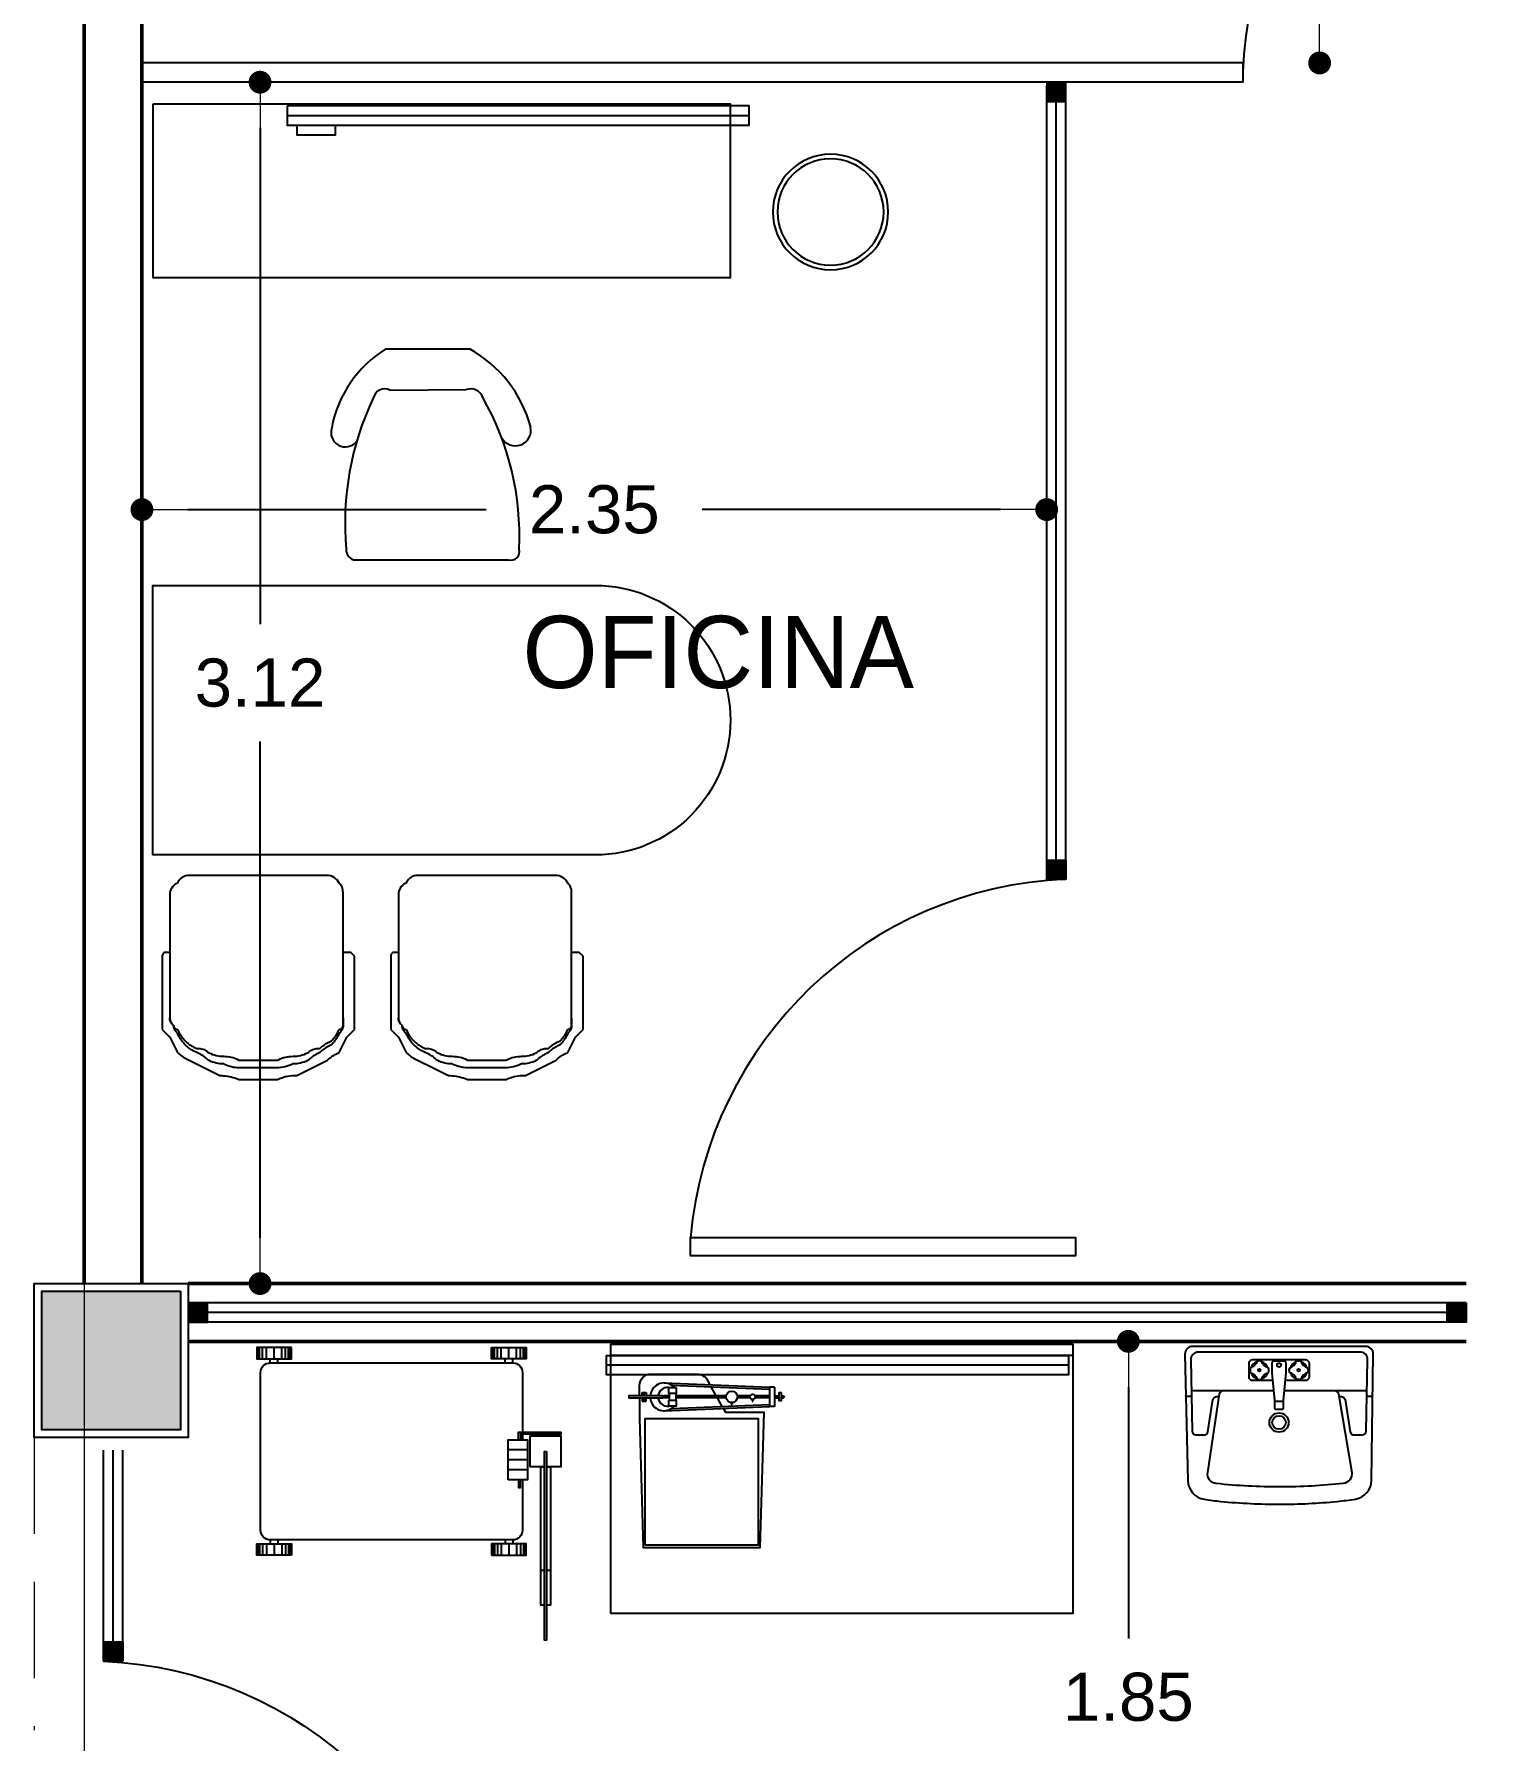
# Model space of a CAD drawing. Header units: millimetres. Extents: x 2523 to 2756, y 378 to 482.
# Drawn here: x 2679.694 to 2683.496, y 389.666 to 394.099 of the extents above; entities that cross this region are included whole.
import ezdxf

# ---------------------------------------------------------------- set-up
doc = ezdxf.new("R2010")
doc.units = ezdxf.units.MM
doc.linetypes.add('HIDDEN', pattern=[0.375, 0.25, -0.125])
doc.layers.get('Defpoints').update_dxf_attribs({"color": 8})
for name, color, linetype, lineweight in [('AUXILIARES', 8, 'Continuous', 0), ('MUROS', 7, 'Continuous', 50), ('SUPERFICIE ACTUAL 2017', 30, 'Continuous', 0)]:
    doc.layers.add(name, color=color, linetype=linetype, lineweight=lineweight)
for name, color, linetype in [('C-MAESTRA', 253, 'Continuous'), ('CANCEL', 6, 'Continuous'), ('COLUMNAS', 5, 'Continuous'), ('MOBILIARIO', 161, 'Continuous'), ('MOBSANIT', 161, 'Continuous'), ('TEXTOS', 3, 'Continuous')]:
    doc.layers.add(name, color=color, linetype=linetype)
doc.styles.add('Estilo_Generado_2', font='', dxfattribs={"height": 0.125})
doc.styles.add('STYLE1', font='GOTHIC.TTF')
doc.styles.get('Estilo_Generado_2').set_extended_font_data('Arial Occidental')
doc.dimstyles.new('Estilo_Generado__1', dxfattribs={"dimtxt": 0.125, "dimasz": 0.11875, "dimexe": 0.18, "dimexo": 0.2, "dimgap": 0.09, "dimtad": 0, "dimtih": 1, "dimtoh": 1, "dimzin": 0, "dimdsep": 46, "dimtxsty": 'Estilo_Generado_2', "dimblk": 'ARROWHEAD_11', "dimcen": 0.09, "dimse1": 1, "dimse2": 1, "dimclrd": 256, "dimclre": 7, "dimclrt": 7, "dimadec": 0, "dimazin": 0, "dimtfac": 1, "dimtmove": 0, "dimatfit": 3, "dimfxl": 1, "dimtolj": 1, "dimtzin": 0, "dimlwd": -1, "dimarcsym": 0})

# ---------------------------------------------------------------- blocks, each defined once
blk = doc.blocks.new('PK100')
at = {"layer": 'CANCEL'}
blk.add_lwpolyline([(-0.9783, -0.025), (-0.9783, 0.975), (-0.9306, 0.975), (-0.9306, -0.025), (-0.9783, -0.025), (-0.9783, 0.965)], dxfattribs=at)
blk.add_arc((-1.0192, -0.0412), 1.0201, 2.3148, 85.014, dxfattribs=at)
blk = doc.blocks.new('BLOQUE NUTRICION$0$NUTRICION Y DIETETICA$0$NUTRICION$0$silla de visita')
at = {"linetype": 'Continuous'}
for p, q in [((-0.175, 0), (-0.17946, -0.00031)), ((0.175, 0), (-0.175, 0)), ((0.18264, 0), (0.175, 0)), ((0.18762, -0.00034), (0.18264, 0)), ((-0.22377, -0.04116), (-0.22469, -0.04554)), ((-0.22225, -0.03695), (-0.22377, -0.04116)), ((-0.22017, -0.03298), (-0.22225, -0.03695)), ((-0.21755, -0.02935), (-0.22017, -0.03298)), ((-0.21447, -0.02611), (-0.21755, -0.02935)), ((-0.21096, -0.02333), (-0.21447, -0.02611)), ((-0.20711, -0.02106), (-0.21096, -0.02333)), ((-0.205, -0.02), (-0.20711, -0.02106)), ((-0.20394, -0.01789), (-0.205, -0.02)), ((-0.20167, -0.01403), (-0.20394, -0.01789)), ((-0.19888, -0.01053), (-0.20167, -0.01403)), ((-0.19564, -0.00744), (-0.19888, -0.01053)), ((-0.19201, -0.00483), (-0.19564, -0.00744)), ((-0.18805, -0.00275), (-0.19201, -0.00483)), ((-0.18384, -0.00123), (-0.18805, -0.00275)), ((-0.17946, -0.00031), (-0.18384, -0.00123)), ((0.19252, -0.00138), (0.18762, -0.00034)), ((0.19723, -0.00307), (0.19252, -0.00138)), ((0.20166, -0.0054), (0.19723, -0.00307)), ((0.20572, -0.00832), (0.20166, -0.0054)), ((0.20934, -0.01177), (0.20572, -0.00832)), ((0.21246, -0.01569), (0.20934, -0.01177)), ((0.215, -0.02), (0.21246, -0.01569)), ((0.21725, -0.02248), (0.215, -0.02)), ((0.21924, -0.02517), (0.21725, -0.02248)), ((0.22097, -0.02804), (0.21924, -0.02517)), ((0.2224, -0.03107), (0.22097, -0.02804)), ((0.22353, -0.03423), (0.2224, -0.03107)), ((0.22434, -0.03748), (0.22353, -0.03423)), ((0.22484, -0.04079), (0.22434, -0.03748)), ((0.225, -0.04414), (0.22484, -0.04079)), ((0.225, -0.05), (0.225, -0.04414)), ((-0.22469, -0.04554), (-0.225, -0.05)), ((-0.225, -0.05), (-0.225, -0.37)), ((0.225, -0.37), (0.225, -0.05)), ((-0.24481, -0.20805), (-0.245, -0.21)), ((-0.245, -0.21), (-0.245, -0.37)), ((-0.24424, -0.20617), (-0.24481, -0.20805)), ((-0.24331, -0.20444), (-0.24424, -0.20617)), ((-0.24207, -0.20293), (-0.24331, -0.20444)), ((-0.24055, -0.20168), (-0.24207, -0.20293)), ((-0.23883, -0.20076), (-0.24055, -0.20168)), ((-0.23695, -0.20019), (-0.23883, -0.20076)), ((-0.235, -0.2), (-0.23695, -0.20019)), ((-0.225, -0.2), (-0.235, -0.2)), ((0.245, -0.2), (0.225, -0.2)), ((0.255, -0.21), (0.245, -0.2)), ((0.255, -0.37), (0.255, -0.21)), ((-0.245, -0.37), (-0.245, -0.4)), ((-0.225, -0.37), (-0.22488, -0.37237)), ((-0.22488, -0.37237), (-0.225, -0.37)), ((-0.22488, -0.37237), (-0.22454, -0.37471)), ((-0.22454, -0.37471), (-0.22488, -0.37237)), ((-0.22454, -0.37471), (-0.22396, -0.37701)), ((-0.22396, -0.37701), (-0.22454, -0.37471)), ((-0.22396, -0.37701), (-0.22316, -0.37924)), ((-0.22316, -0.37924), (-0.22396, -0.37701)), ((-0.22316, -0.37924), (-0.22215, -0.38138)), ((-0.22215, -0.38138), (-0.22316, -0.37924)), ((-0.22215, -0.38138), (-0.22093, -0.38341)), ((-0.22093, -0.38341), (-0.22215, -0.38138)), ((-0.22093, -0.38341), (-0.21952, -0.38532)), ((-0.21952, -0.38532), (-0.22093, -0.38341)), ((-0.21952, -0.38532), (-0.21793, -0.38707)), ((-0.21793, -0.38707), (-0.21952, -0.38532)), ((-0.21793, -0.38707), (-0.215, -0.39)), ((-0.215, -0.39), (-0.21793, -0.38707)), ((-0.215, -0.39), (-0.21481, -0.39195)), ((-0.21488, -0.39237), (-0.215, -0.39)), ((-0.21454, -0.39471), (-0.21488, -0.39237)), ((-0.21481, -0.39195), (-0.21424, -0.39383)), ((-0.21396, -0.39701), (-0.21454, -0.39471)), ((-0.21424, -0.39383), (-0.21331, -0.39556)), ((-0.21316, -0.39924), (-0.21396, -0.39701)), ((-0.21331, -0.39556), (-0.21207, -0.39707)), ((-0.21207, -0.39707), (-0.21055, -0.39832)), ((-0.21055, -0.39832), (-0.20883, -0.39924)), ((0.21883, -0.39924), (0.22055, -0.39832)), ((0.22055, -0.39832), (0.22207, -0.39707)), ((0.22207, -0.39707), (0.22331, -0.39556)), ((0.22396, -0.39701), (0.22316, -0.39924)), ((0.22331, -0.39556), (0.22424, -0.39383)), ((0.22454, -0.39471), (0.22396, -0.39701)), ((0.22424, -0.39383), (0.22481, -0.39195)), ((0.22488, -0.39237), (0.22454, -0.39471)), ((0.22481, -0.39195), (0.225, -0.39)), ((0.225, -0.39), (0.22488, -0.39237)), ((0.225, -0.39), (0.225, -0.37)), ((0.225, -0.37), (0.225, -0.39)), ((0.255, -0.4), (0.255, -0.37)), ((-0.245, -0.4), (-0.225, -0.42)), ((-0.225, -0.42), (-0.205, -0.46)), ((-0.21215, -0.40138), (-0.21316, -0.39924)), ((-0.21093, -0.40341), (-0.21215, -0.40138)), ((-0.20952, -0.40532), (-0.21093, -0.40341)), ((-0.20793, -0.40707), (-0.20952, -0.40532)), ((-0.20883, -0.39924), (-0.20695, -0.39981)), ((-0.205, -0.41), (-0.20793, -0.40707)), ((-0.20695, -0.39981), (-0.205, -0.4)), ((-0.205, -0.4), (-0.20132, -0.40735)), ((-0.20132, -0.41735), (-0.205, -0.41)), ((-0.20132, -0.40735), (-0.19969, -0.41046)), ((-0.19969, -0.42046), (-0.20132, -0.41735)), ((-0.19969, -0.41046), (-0.19793, -0.41349)), ((-0.19793, -0.42349), (-0.19969, -0.42046)), ((-0.19793, -0.41349), (-0.19606, -0.41646)), ((-0.19606, -0.42646), (-0.19793, -0.42349)), ((-0.19606, -0.41646), (-0.19407, -0.41934)), ((-0.19407, -0.42934), (-0.19606, -0.42646)), ((-0.19407, -0.41934), (-0.19196, -0.42214)), ((-0.19196, -0.43214), (-0.19407, -0.42934)), ((-0.19196, -0.42214), (-0.18974, -0.42485)), ((-0.18974, -0.43485), (-0.19196, -0.43214)), ((-0.18974, -0.42485), (-0.18742, -0.42748)), ((-0.18742, -0.43748), (-0.18974, -0.43485)), ((-0.18742, -0.42748), (-0.185, -0.43)), ((-0.185, -0.44), (-0.18742, -0.43748)), ((-0.185, -0.43), (-0.18246, -0.43243)), ((-0.18246, -0.44243), (-0.185, -0.44)), ((-0.18246, -0.43243), (-0.17984, -0.43476)), ((-0.17984, -0.44476), (-0.18246, -0.44243)), ((-0.17984, -0.43476), (-0.17712, -0.43697)), ((-0.17712, -0.43697), (-0.17432, -0.43908)), ((-0.17432, -0.43908), (-0.17144, -0.44107)), ((-0.17144, -0.44107), (-0.16848, -0.44294)), ((-0.16848, -0.44294), (-0.16544, -0.4447)), ((0.17016, -0.44524), (0.17288, -0.44303)), ((0.17288, -0.44303), (0.17568, -0.44092)), ((0.17568, -0.44092), (0.17856, -0.43893)), ((0.17856, -0.43893), (0.18152, -0.43706)), ((0.18152, -0.43706), (0.18456, -0.4353)), ((0.18456, -0.4353), (0.18765, -0.43368)), ((0.18765, -0.43368), (0.195, -0.43)), ((0.195, -0.44), (0.18765, -0.44368)), ((0.195, -0.43), (0.19742, -0.42748)), ((0.19742, -0.43748), (0.195, -0.44)), ((0.19742, -0.42748), (0.19974, -0.42485)), ((0.19974, -0.43485), (0.19742, -0.43748)), ((0.19974, -0.42485), (0.20196, -0.42214)), ((0.20196, -0.43214), (0.19974, -0.43485)), ((0.20196, -0.42214), (0.20407, -0.41934)), ((0.20407, -0.42934), (0.20196, -0.43214)), ((0.20407, -0.41934), (0.20606, -0.41646)), ((0.20606, -0.42646), (0.20407, -0.42934)), ((0.20606, -0.41646), (0.20793, -0.41349)), ((0.20793, -0.42349), (0.20606, -0.42646)), ((0.20793, -0.41349), (0.20969, -0.41046)), ((0.20969, -0.42046), (0.20793, -0.42349)), ((0.20969, -0.41046), (0.21132, -0.40735)), ((0.21132, -0.41735), (0.20969, -0.42046)), ((0.21132, -0.40735), (0.215, -0.4)), ((0.215, -0.41), (0.21132, -0.41735)), ((0.215, -0.4), (0.21695, -0.39981)), ((0.21793, -0.40707), (0.215, -0.41)), ((0.215, -0.46), (0.235, -0.42)), ((0.21695, -0.39981), (0.21883, -0.39924)), ((0.21952, -0.40532), (0.21793, -0.40707)), ((0.22093, -0.40341), (0.21952, -0.40532)), ((0.22215, -0.40138), (0.22093, -0.40341)), ((0.22316, -0.39924), (0.22215, -0.40138)), ((0.235, -0.42), (0.255, -0.4)), ((-0.205, -0.46), (-0.20246, -0.46243)), ((-0.20246, -0.46243), (-0.19984, -0.46476)), ((-0.19984, -0.46476), (-0.19712, -0.46697)), ((-0.19712, -0.46697), (-0.19432, -0.46908)), ((-0.19432, -0.46908), (-0.19144, -0.47107)), ((-0.19144, -0.47107), (-0.18848, -0.47294)), ((-0.18848, -0.47294), (-0.18544, -0.4747)), ((-0.18544, -0.4747), (-0.18235, -0.47632)), ((-0.18235, -0.47632), (-0.175, -0.48)), ((-0.17712, -0.44697), (-0.17984, -0.44476)), ((-0.17432, -0.44908), (-0.17712, -0.44697)), ((-0.175, -0.48), (-0.135, -0.5)), ((-0.17144, -0.45107), (-0.17432, -0.44908)), ((-0.16848, -0.45294), (-0.17144, -0.45107)), ((-0.16544, -0.4547), (-0.16848, -0.45294)), ((-0.16544, -0.4447), (-0.16235, -0.44632)), ((-0.16235, -0.45632), (-0.16544, -0.4547)), ((-0.16235, -0.44632), (-0.155, -0.45)), ((-0.155, -0.46), (-0.16235, -0.45632)), ((-0.155, -0.45), (-0.14914, -0.45)), ((-0.14765, -0.46368), (-0.155, -0.46)), ((-0.14914, -0.45), (-0.1458, -0.45016)), ((-0.14456, -0.4653), (-0.14765, -0.46368)), ((-0.1458, -0.45016), (-0.14249, -0.45065)), ((-0.14152, -0.46706), (-0.14456, -0.4653)), ((-0.14249, -0.45065), (-0.13924, -0.45147)), ((-0.13856, -0.46893), (-0.14152, -0.46706)), ((-0.13924, -0.45147), (-0.13608, -0.4526)), ((-0.13568, -0.47092), (-0.13856, -0.46893)), ((-0.13608, -0.4526), (-0.13305, -0.45403)), ((-0.13288, -0.47303), (-0.13568, -0.47092)), ((-0.13305, -0.45403), (-0.13018, -0.45575)), ((-0.13016, -0.47524), (-0.13288, -0.47303)), ((-0.13018, -0.45575), (-0.12749, -0.45775)), ((-0.12754, -0.47757), (-0.13016, -0.47524)), ((-0.125, -0.48), (-0.12754, -0.47757)), ((-0.12749, -0.45775), (-0.125, -0.46)), ((-0.125, -0.46), (-0.12289, -0.46106)), ((-0.12289, -0.48106), (-0.125, -0.48)), ((-0.12289, -0.46106), (-0.11842, -0.46313)), ((-0.11842, -0.48313), (-0.12289, -0.48106)), ((-0.11842, -0.46313), (-0.11386, -0.46493)), ((-0.11386, -0.48493), (-0.11842, -0.48313)), ((-0.11386, -0.46493), (-0.10919, -0.46647)), ((-0.10919, -0.48647), (-0.11386, -0.48493)), ((-0.10919, -0.46647), (-0.10445, -0.46774)), ((-0.10445, -0.48774), (-0.10919, -0.48647)), ((-0.10445, -0.46774), (-0.09964, -0.46873)), ((-0.09964, -0.46873), (-0.09478, -0.46943)), ((-0.09478, -0.46943), (-0.08989, -0.46986)), ((-0.08989, -0.46986), (-0.085, -0.47)), ((-0.085, -0.47), (-0.08011, -0.47014)), ((-0.08011, -0.47014), (-0.07522, -0.47057)), ((-0.07522, -0.47057), (-0.07036, -0.47127)), ((-0.07036, -0.47127), (-0.06555, -0.47226)), ((-0.06555, -0.47226), (-0.06081, -0.47353)), ((-0.06081, -0.47353), (-0.05614, -0.47507)), ((-0.05614, -0.47507), (-0.05158, -0.47687)), ((-0.05158, -0.47687), (-0.04711, -0.47894)), ((-0.04711, -0.47894), (-0.045, -0.48)), ((-0.045, -0.48), (0.005, -0.48)), ((0.005, -0.48), (0.055, -0.48)), ((0.055, -0.48), (0.05711, -0.47894)), ((0.05711, -0.47894), (0.06158, -0.47687)), ((0.06158, -0.47687), (0.06614, -0.47507)), ((0.06614, -0.47507), (0.07081, -0.47353)), ((0.07081, -0.47353), (0.07555, -0.47226)), ((0.07555, -0.47226), (0.08036, -0.47127)), ((0.08036, -0.47127), (0.08522, -0.47057)), ((0.08522, -0.47057), (0.09011, -0.47014)), ((0.09011, -0.47014), (0.095, -0.47)), ((0.095, -0.47), (0.09989, -0.46986)), ((0.09989, -0.46986), (0.10478, -0.46943)), ((0.10478, -0.46943), (0.10964, -0.46873)), ((0.10964, -0.46873), (0.11445, -0.46774)), ((0.11445, -0.46774), (0.11919, -0.46647)), ((0.11919, -0.48647), (0.11445, -0.48774)), ((0.11919, -0.46647), (0.12386, -0.46493)), ((0.12386, -0.48493), (0.11919, -0.48647)), ((0.12386, -0.46493), (0.12842, -0.46313)), ((0.12842, -0.48313), (0.12386, -0.48493)), ((0.12842, -0.46313), (0.13289, -0.46106)), ((0.13289, -0.48106), (0.12842, -0.48313)), ((0.13289, -0.46106), (0.135, -0.46)), ((0.135, -0.48), (0.13289, -0.48106)), ((0.135, -0.46), (0.13749, -0.45775)), ((0.13754, -0.47757), (0.135, -0.48)), ((0.13749, -0.45775), (0.14018, -0.45575)), ((0.14016, -0.47524), (0.13754, -0.47757)), ((0.14288, -0.47303), (0.14016, -0.47524)), ((0.14018, -0.45575), (0.14305, -0.45403)), ((0.14568, -0.47092), (0.14288, -0.47303)), ((0.14305, -0.45403), (0.14608, -0.4526)), ((0.145, -0.5), (0.185, -0.48)), ((0.14856, -0.46893), (0.14568, -0.47092)), ((0.14608, -0.4526), (0.14924, -0.45147)), ((0.15152, -0.46706), (0.14856, -0.46893)), ((0.14924, -0.45147), (0.15249, -0.45065)), ((0.15456, -0.4653), (0.15152, -0.46706)), ((0.15249, -0.45065), (0.1558, -0.45016)), ((0.15765, -0.46368), (0.15456, -0.4653)), ((0.1558, -0.45016), (0.15914, -0.45)), ((0.165, -0.46), (0.15765, -0.46368)), ((0.15914, -0.45), (0.165, -0.45)), ((0.165, -0.45), (0.16754, -0.44757)), ((0.16754, -0.45757), (0.165, -0.46)), ((0.16754, -0.44757), (0.17016, -0.44524)), ((0.17016, -0.45524), (0.16754, -0.45757)), ((0.17288, -0.45303), (0.17016, -0.45524)), ((0.17568, -0.45092), (0.17288, -0.45303)), ((0.17856, -0.44893), (0.17568, -0.45092)), ((0.18152, -0.44706), (0.17856, -0.44893)), ((0.18456, -0.4453), (0.18152, -0.44706)), ((0.18765, -0.44368), (0.18456, -0.4453)), ((0.185, -0.48), (0.18754, -0.47757)), ((0.18754, -0.47757), (0.19016, -0.47524)), ((0.19016, -0.47524), (0.19288, -0.47303)), ((0.19288, -0.47303), (0.19568, -0.47092)), ((0.19568, -0.47092), (0.19856, -0.46893)), ((0.19856, -0.46893), (0.20152, -0.46706)), ((0.20152, -0.46706), (0.20456, -0.4653)), ((0.20456, -0.4653), (0.20765, -0.46368)), ((0.20765, -0.46368), (0.215, -0.46)), ((-0.135, -0.5), (-0.095, -0.52)), ((-0.09964, -0.48873), (-0.10445, -0.48774)), ((-0.09478, -0.48943), (-0.09964, -0.48873)), ((-0.095, -0.52), (-0.09007, -0.5201)), ((-0.08989, -0.48986), (-0.09478, -0.48943)), ((-0.09007, -0.5201), (-0.08513, -0.5204)), ((-0.085, -0.49), (-0.08989, -0.48986)), ((-0.08513, -0.5204), (-0.0802, -0.52089)), ((-0.08289, -0.49106), (-0.085, -0.49)), ((-0.07842, -0.49313), (-0.08289, -0.49106)), ((-0.0802, -0.52089), (-0.07529, -0.52159)), ((-0.07386, -0.49493), (-0.07842, -0.49313)), ((-0.07529, -0.52159), (-0.07041, -0.52248)), ((-0.06919, -0.49647), (-0.07386, -0.49493)), ((-0.07041, -0.52248), (-0.06558, -0.52356)), ((-0.06445, -0.49774), (-0.06919, -0.49647)), ((-0.06558, -0.52356), (-0.06079, -0.52484)), ((-0.05964, -0.49873), (-0.06445, -0.49774)), ((-0.06079, -0.52484), (-0.05603, -0.52632)), ((-0.05478, -0.49943), (-0.05964, -0.49873)), ((-0.05603, -0.52632), (-0.045, -0.53)), ((-0.04989, -0.49986), (-0.05478, -0.49943)), ((-0.045, -0.5), (-0.04989, -0.49986)), ((0.005, -0.5), (-0.045, -0.5)), ((-0.045, -0.53), (0.005, -0.53)), ((0.045, -0.5), (0.005, -0.5)), ((0.005, -0.53), (0.055, -0.53)), ((0.05264, -0.5), (0.045, -0.5)), ((0.0581, -0.49984), (0.05264, -0.5)), ((0.055, -0.53), (0.05999, -0.52768)), ((0.06357, -0.49937), (0.0581, -0.49984)), ((0.05999, -0.52768), (0.0651, -0.52566)), ((0.06901, -0.49858), (0.06357, -0.49937)), ((0.0651, -0.52566), (0.07031, -0.52394)), ((0.07438, -0.49747), (0.06901, -0.49858)), ((0.07031, -0.52394), (0.07562, -0.52253)), ((0.07969, -0.49606), (0.07438, -0.49747)), ((0.07562, -0.52253), (0.08099, -0.52142)), ((0.0849, -0.49434), (0.07969, -0.49606)), ((0.08099, -0.52142), (0.08643, -0.52063)), ((0.09001, -0.49232), (0.0849, -0.49434)), ((0.08643, -0.52063), (0.0919, -0.52016)), ((0.095, -0.49), (0.09001, -0.49232)), ((0.0919, -0.52016), (0.09736, -0.52)), ((0.09989, -0.48986), (0.095, -0.49)), ((0.09736, -0.52), (0.105, -0.52)), ((0.10478, -0.48943), (0.09989, -0.48986)), ((0.10964, -0.48873), (0.10478, -0.48943)), ((0.105, -0.52), (0.145, -0.5)), ((0.11445, -0.48774), (0.10964, -0.48873))]:
    blk.add_line(p, q, dxfattribs=at)
blk = doc.blocks.new('BLOQUE NUTRICION$0$NUTRICION Y DIETETICA$0$NUTRICION$0$511-60')
for p, q in [((-0.1171, 0.5476), (0.1001, 0.5476)), ((-0.1068, 0.441), (0.0914, 0.4421)), ((-0.2009, 0), (0.2009, 0))]:
    blk.add_line(p, q)
for centre, radius, start, end in [((0.0429, 0.2869), 0.3059, 121.5445, 169.5296), ((-0.0593, 0.2593), 0.3295, 15.0293, 61.0609), ((-0.1203, 0.4139), 0.0303, 63.4368, 169.4142), ((0.1026, 0.41), 0.034, 19.2526, 109.2639), ((0.525, 0.0969), 0.7482, 154.4621, 185.2938), ((-0.4929, 0.0631), 0.7226, 357.2049, 29.7094), ((-0.2221, 0.3309), 0.0376, 162.0905, 320.3863), ((0.2192, 0.3365), 0.0405, 208.0736, 11.7041), ((-0.1943, 0.0251), 0.0259, 173.7678, 255.1823), ((0.2075, 0.0212), 0.0222, 252.6468, 17.4346)]:
    blk.add_arc(centre, radius, start, end)
blk = doc.blocks.new('*U366')
at = {"layer": 'MOBILIARIO'}
blk.add_lwpolyline([(0.75, -0.45), (0.75, 0), (-0.75, 0), (-0.75, -0.45)], close=True, dxfattribs=at)
blk = doc.blocks.new('96950058')
blk.add_line((0, -0.025), (1.2, -0.025))
blk.add_lwpolyline([(0, 0), (0, -0.05), (1.2, -0.05), (1.2, 0)], close=True)
blk.add_lwpolyline([(0.025, -0.05), (0.025, -0.075), (0.125, -0.075), (0.125, -0.05)])
blk = doc.blocks.new('Sesto circ')
for radius in [0.15, 0.138]:
    blk.add_circle((0, 0), radius)
blk = doc.blocks.new('91230109')
for p, q in [((0.3091, 0.4125), (0.3091, 0.4025)), ((0.3091, 0.3975), (0.3091, 0.3875)), ((-0.23, 0.315), (-0.24, 0.315)), ((0.23, 0.315), (0.24, 0.315)), ((-0.23, 0.295), (-0.24, 0.295)), ((0.23, 0.295), (0.24, 0.295)), ((-0.23, -0.295), (-0.24, -0.295)), ((0.23, -0.295), (0.24, -0.295)), ((-0.23, -0.315), (-0.24, -0.315)), ((0.23, -0.315), (0.24, -0.315))]:
    blk.add_line(p, q)
at = {"color": 8}
for p, q in [((-0.24, 0.3475), (-0.27, 0.3475)), ((-0.24, 0.3425), (-0.27, 0.3425)), ((-0.24, 0.335), (-0.27, 0.335)), ((-0.24, 0.325), (-0.27, 0.325)), ((-0.004, 0.3529), (-0.004, 0.3029)), ((0.022, 0.3529), (0.022, 0.3029)), ((0.0481, 0.3529), (0.0481, 0.3029)), ((0.24, 0.3475), (0.27, 0.3475)), ((0.24, 0.3425), (0.27, 0.3425)), ((0.24, 0.335), (0.27, 0.335)), ((0.24, 0.325), (0.27, 0.325)), ((-0.24, 0.305), (-0.27, 0.305)), ((-0.24, 0.285), (-0.27, 0.285)), ((-0.24, 0.275), (-0.27, 0.275)), ((-0.24, 0.2675), (-0.27, 0.2675)), ((0.24, 0.305), (0.27, 0.305)), ((0.24, 0.285), (0.27, 0.285)), ((0.24, 0.275), (0.27, 0.275)), ((0.24, 0.2675), (0.27, 0.2675)), ((-0.24, 0.2625), (-0.27, 0.2625)), ((0.24, 0.2625), (0.27, 0.2625)), ((-0.24, -0.2625), (-0.27, -0.2625)), ((0.24, -0.2625), (0.27, -0.2625)), ((-0.24, -0.2675), (-0.27, -0.2675)), ((-0.24, -0.275), (-0.27, -0.275)), ((-0.24, -0.285), (-0.27, -0.285)), ((-0.24, -0.305), (-0.27, -0.305)), ((0.24, -0.2675), (0.27, -0.2675)), ((0.24, -0.275), (0.27, -0.275)), ((0.24, -0.285), (0.27, -0.285)), ((0.24, -0.305), (0.27, -0.305)), ((-0.24, -0.325), (-0.27, -0.325)), ((-0.24, -0.335), (-0.27, -0.335)), ((-0.24, -0.3425), (-0.27, -0.3425)), ((-0.24, -0.3475), (-0.27, -0.3475)), ((0.24, -0.325), (0.27, -0.325)), ((0.24, -0.335), (0.27, -0.335)), ((0.24, -0.3425), (0.27, -0.3425)), ((0.24, -0.3475), (0.27, -0.3475))]:
    blk.add_line(p, q, dxfattribs=at)
for points in [[(-0.03, 0.3297), (-0.05, 0.3297), (-0.05, 0.44), (-0.045, 0.44), (-0.045, 0.3347), (-0.03, 0.3347)], [(0.0741, 0.3297), (0.0941, 0.3297), (0.0941, 0.3347), (0.0741, 0.3347)]]:
    blk.add_lwpolyline(points, dxfattribs=at)
for points in [[(0.04, 0.3975), (0.04, 0.36), (-0.04, 0.36), (-0.04, 0.44), (0.04, 0.44), (0.04, 0.4025)], [(0.04, 0.4025), (0.04, 0.4125), (0.3995, 0.4125), (0.3995, 0.4025)], [(0.3995, 0.3975), (0.3995, 0.3875), (0.04, 0.3875), (0.04, 0.3975)]]:
    blk.add_lwpolyline(points)
blk.add_lwpolyline([(0, 0.4025), (0.49, 0.4025), (0.49, 0.3975), (0, 0.3975)], close=True, dxfattribs=at)
for points in [[(-0.27, 0.26), (-0.27, 0.35), (-0.24, 0.35), (-0.24, 0.26)], [(0.0741, 0.3029), (-0.03, 0.3029), (-0.03, 0.3529), (0.0741, 0.3529)], [(0.27, 0.26), (0.27, 0.35), (0.24, 0.35), (0.24, 0.26)], [(-0.27, -0.26), (-0.27, -0.35), (-0.24, -0.35), (-0.24, -0.26)], [(0.27, -0.26), (0.27, -0.35), (0.24, -0.35), (0.24, -0.26)]]:
    blk.add_lwpolyline(points, close=True)
at = {"linetype": 'Continuous'}
blk.add_lwpolyline([(0.0741, 0.34), (0.205, 0.34, -0.414214), (0.23, 0.315), (0.23, -0.315, -0.414214), (0.205, -0.34), (-0.205, -0.34, -0.414214), (-0.23, -0.315), (-0.23, 0.315, -0.414214), (-0.205, 0.34), (-0.05, 0.34)], format="xyb", dxfattribs=at)
blk.add_lwpolyline([(-0.045, 0.34), (-0.03, 0.34)], dxfattribs=at)
blk = doc.blocks.new('91230059')
at = {"color": 8, "linetype": 'Continuous'}
for p, q in [((-0.1548, 0.3932), (-0.1548, 0.402)), ((-0.1548, 0.402), (-0.1499, 0.402)), ((-0.1499, 0.402), (-0.1499, 0.3932)), ((-0.1492, 0.402), (-0.1443, 0.402)), ((-0.1492, 0.3932), (-0.1492, 0.402)), ((-0.1443, 0.402), (-0.1443, 0.3932)), ((-0.0845, 0.4007), (-0.0845, 0.3814)), ((-0.0666, 0.4007), (-0.0666, 0.3814)), ((-0.1548, 0.3885), (-0.1548, 0.3797)), ((-0.1548, 0.3797), (-0.1499, 0.3797)), ((-0.1499, 0.3797), (-0.1499, 0.3885)), ((-0.1492, 0.3885), (-0.1492, 0.3797)), ((-0.1492, 0.3797), (-0.1443, 0.3797)), ((-0.1443, 0.3797), (-0.1443, 0.3885)), ((-0.0845, 0.3934), (-0.0977, 0.3934)), ((-0.0845, 0.3884), (-0.0977, 0.3884)), ((0.0637, 0.3934), (-0.0666, 0.3934)), ((0.0637, 0.3884), (-0.0666, 0.3884)), ((0.0772, 0.3761), (0.0772, 0.3717)), ((0.0772, 0.3717), (0.0793, 0.3717)), ((0.0793, 0.3761), (0.0793, 0.3717)), ((0.1262, 0.3934), (0.0928, 0.3934)), ((0.1262, 0.3884), (0.0928, 0.3884)), ((0.1314, 0.3842), (0.1314, 0.3798)), ((0.1314, 0.3798), (0.1334, 0.3798)), ((0.1334, 0.3842), (0.1334, 0.3798)), ((0.1767, 0.3934), (0.1386, 0.3934)), ((0.1767, 0.3884), (0.1386, 0.3884)), ((0.1895, 0.3934), (0.2017, 0.3934)), ((0.1895, 0.3884), (0.2017, 0.3884)), ((0.2066, 0.3934), (0.2128, 0.3934)), ((0.2066, 0.3884), (0.2128, 0.3884)), ((0.2128, 0.3934), (0.2151, 0.3909)), ((0.2128, 0.3884), (0.2151, 0.3909))]:
    blk.add_line(p, q, dxfattribs=at)
at = {"linetype": 'Continuous'}
for p, q in [((-0.0974, 0.427), (0.1767, 0.4161)), ((-0.0778, 0.4213), (0.1765, 0.4111)), ((0.0381, 0.3934), (0.0245, 0.4172)), ((0.1767, 0.4161), (0.1767, 0.3656)), ((0.1895, 0.4161), (0.1767, 0.4161)), ((0.1895, 0.4161), (0.1895, 0.3656)), ((-0.0974, 0.3547), (0.1767, 0.3656)), ((-0.0778, 0.3605), (0.1765, 0.3706)), ((0.0537, 0.3658), (0.0409, 0.3884)), ((0.1895, 0.3656), (0.1767, 0.3656))]:
    blk.add_line(p, q, dxfattribs=at)
blk.add_lwpolyline([(-0.1613, 0.3934), (-0.1613, 0.42, -0.414214), (-0.1313, 0.45), (-0.0116, 0.45, -0.269576), (0.0145, 0.4348), (0.0216, 0.4223)], format="xyb", dxfattribs=at)
at = {"color": 8, "linetype": 'Continuous'}
for points in [[(-0.0649, 0.4145), (-0.0862, 0.4145), (-0.0862, 0.4007), (-0.0649, 0.4007)], [(0.2017, 0.4018), (0.2066, 0.4018), (0.2066, 0.3804), (0.2017, 0.3804)], [(-0.0862, 0.3814), (-0.0862, 0.3675), (-0.0649, 0.3675), (-0.0649, 0.3814)], [(-0.1463, 0.0054), (-0.1463, 0.335), (0.1472, 0.335), (0.1472, 0.0054)]]:
    blk.add_lwpolyline(points, close=True, dxfattribs=at)
blk.add_lwpolyline([(-0.1006, 0.3934), (-0.189, 0.3934), (-0.189, 0.3884), (-0.1006, 0.3884)], dxfattribs=at)
at = {"linetype": 'Continuous'}
blk.add_lwpolyline([(-0.1613, 0.3884), (-0.1613, 0.335), (-0.1522, 0), (0.1522, 0), (0.1622, 0.35), (0.0628, 0.35), (0.0565, 0.3609)], dxfattribs=at)
at = {"color": 8, "linetype": 'Continuous'}
for centre, radius in [((0.0782, 0.3909), 0.0148), ((-0.0992, 0.3909), 0.00289), ((0.1324, 0.3909), 0.00669)]:
    blk.add_circle(centre, radius, dxfattribs=at)
at = {"linetype": 'Continuous'}
for centre, radius, start, end in [((-0.0974, 0.3909), 0.0362, 40.8427, 175.3997), ((-0.0886, 0.3909), 0.0245, 82.7159, 172.6402), ((-0.0974, 0.3909), 0.0362, 184.6003, 319.8471), ((-0.0886, 0.3909), 0.0245, 187.3598, 277.2841)]:
    blk.add_arc(centre, radius, start, end, dxfattribs=at)
blk = doc.blocks.new('76090602')
blk.add_line((0, -0.03), (1.2, -0.03))
blk.add_lwpolyline([(1.2, -0.7), (1.2, 0), (0, 0), (0, -0.7)], close=True)
blk = doc.blocks.new('LVVZ1VS')
at = {"color": 8}
blk.add_line((0.0119, -0.143), (-0.0121, -0.143), dxfattribs=at)
for points in [[(0.2404, -0.3477), (0.2446, -0.0203, 0.418008), (0.2246, 0), (-0.2246, 0, 0.421093), (-0.2446, -0.0205), (-0.2369, -0.3488, 0.362961), (-0.1946, -0.3971, 0.013873), (-0.1511, -0.4026, 0.023993), (0.0024, -0.41, 0.024799), (0.1509, -0.4026, 0.015126), (0.1983, -0.3965, 0.364514)], [(-0.0748, -0.0675, -0.247805), (-0.0567, -0.0856, 0.116963), (-0.0455, -0.0856, -0.247805), (-0.0274, -0.0675, 0.116963), (-0.0274, -0.0563, -0.247805), (-0.0455, -0.0382, 0.116963), (-0.0567, -0.0382, -0.247805), (-0.0748, -0.0563, 0.116963)], [(0.0119, -0.1403), (0.0182, -0.0688, 0.015831), (0.0182, -0.0686), (0.0182, -0.0422, 0.414214), (0.0142, -0.0382), (-0.0144, -0.0382, 0.414214), (-0.0184, -0.0422), (-0.0184, -0.0686, 0.015831), (-0.0184, -0.0688), (-0.0121, -0.1403, -0.015831), (-0.0121, -0.1406), (-0.0121, -0.1593, 0.414214), (-0.0081, -0.1633), (0.0079, -0.1633, 0.414214), (0.0119, -0.1593), (0.0119, -0.1406, -0.015831)], [(0.0746, -0.0675, 0.247805), (0.0565, -0.0856, -0.116963), (0.0453, -0.0856, 0.247805), (0.0272, -0.0675, -0.116963), (0.0272, -0.0563, 0.247805), (0.0453, -0.0382, -0.116963), (0.0565, -0.0382, 0.247805), (0.0746, -0.0563, -0.116963)]]:
    blk.add_lwpolyline(points, format="xyb", close=True)
for points in [[(0.2433, -0.1266, -0.408931), (0.2398, -0.13), (0.2311, -0.13, -0.419516), (0.2276, -0.1264), (0.2293, -0.0354, 0.49024), (0.2093, -0.015), (-0.2095, -0.015, 0.425911), (-0.2295, -0.035), (-0.2278, -0.1264, -0.419516), (-0.2313, -0.13), (-0.2386, -0.13, -0.408931), (-0.2421, -0.1265)], [(-0.0171, -0.089), (-0.0685, -0.089, -0.414214), (-0.078, -0.0795), (-0.078, -0.0439, -0.414214), (-0.0685, -0.0344), (0.0683, -0.0344, -0.414214), (0.0778, -0.0439), (0.0778, -0.0795, -0.414214), (0.0683, -0.089), (0.0169, -0.089)], [(0.1443, -0.115, -0.368916), (0.1541, -0.1234), (0.1888, -0.3272, -0.428122), (0.1668, -0.356, -0.027474), (0.0024, -0.365, -0.026047), (-0.1634, -0.3564, -0.428854), (-0.1854, -0.3276), (-0.1544, -0.1234, -0.368908), (-0.1445, -0.115), (-0.0155, -0.115)]]:
    blk.add_lwpolyline(points, format="xyb")
for points in [[(-0.228, -0.115), (-0.1445, -0.115)], [(0.1443, -0.115), (0.2278, -0.115)]]:
    blk.add_lwpolyline(points, dxfattribs=at)
for points in [[(-0.2278, -0.1264), (-0.2261, -0.2202, 0.408931), (-0.2161, -0.23), (-0.195, -0.23, 0.368908), (-0.1851, -0.2216), (-0.1719, -0.1384, -0.336277), (-0.162, -0.13), (-0.1554, -0.13)], [(0.1552, -0.13), (0.1618, -0.13, -0.262297), (0.1717, -0.1384), (0.1849, -0.2216, 0.368908), (0.1947, -0.23), (0.2159, -0.23, 0.408931), (0.2259, -0.2202), (0.2276, -0.1264)]]:
    blk.add_lwpolyline(points, format="xyb", dxfattribs=at)
blk.add_lwpolyline([(0.0153, -0.115), (0.1443, -0.115)])
for centre, radius in [((-0.0001, -0.0485), 0.00515), ((-0.0511, -0.0619), 0.00337), ((-0.0511, -0.0619), 0.00337), ((0.0509, -0.0619), 0.00337), ((0.0509, -0.0619), 0.00337)]:
    blk.add_circle(centre, radius)
for radius in [0.025, 0.0175]:
    blk.add_circle((-0.0001, -0.1977), radius, dxfattribs=at)
for centre, start, end in [((-0.0511, -0.0619), 106.4867, 163.5133), ((-0.0511, -0.0619), 16.4867, 73.5133), ((0.0509, -0.0619), 106.4867, 163.5133), ((0.0509, -0.0619), 16.4867, 73.5133), ((-0.0511, -0.0619), 196.4867, 253.5133), ((-0.0511, -0.0619), 286.4867, 343.5133), ((0.0509, -0.0619), 196.4867, 253.5133), ((0.0509, -0.0619), 286.4867, 343.5133)]:
    blk.add_arc(centre, 0.0225, start, end, dxfattribs=at)
blk = doc.blocks.new('96950017')
blk.add_line((0, -0.025), (1.2, -0.025))
blk.add_lwpolyline([(0, 0), (0, -0.05), (1.2, -0.05), (1.2, 0)], close=True)
blk = doc.blocks.new('ARROWHEAD_11')
at = {"color": 0, "linetype": 'Continuous', "lineweight": 0}
blk.add_line((0, 0), (-1, 0), dxfattribs=at)
at = {"color": 0, "linetype": 'Continuous', "lineweight": 0, "const_width": 0.25, "flags": 128}
blk.add_lwpolyline([(-0.125, 0, 1), (0.125, 0, 1)], format="xyb", close=True, dxfattribs=at)
blk = doc.blocks.new('*D452')
at = {"layer": 'C-MAESTRA', "transparency": 16777216}
for p, q in [((2683.0334, 396.7549), (2683.0334, 395.6015)), ((2683.0334, 394.143), (2683.0334, 395.2965))]:
    blk.add_line(p, q, dxfattribs=at)
at = {"layer": 'Defpoints', "color": 0, "transparency": 16777216}
for p in [(2682.8344, 396.8737), (2683.0334, 396.8737), (2682.8344, 394.0243)]:
    blk.add_point(p, dxfattribs=at)
at = {"layer": 'C-MAESTRA', "transparency": 16777216, "xscale": 0.11875, "yscale": 0.11875, "zscale": 0.11875}
for p, rotation in [((2683.0334, 396.8737), 90), ((2683.0334, 394.0243), 270)]:
    blk.add_blockref('ARROWHEAD_11', p, dxfattribs=dict(at, rotation=rotation))
at = {"layer": 'C-MAESTRA', "color": 7, "transparency": 16777216, "insert": (2683.0334, 395.449), "char_height": 0.125, "attachment_point": 5, "style": 'Estilo_Generado_2'}
blk.add_mtext('\\A1;2.85', dxfattribs=at)
blk = doc.blocks.new('*D453')
at = {"layer": 'C-MAESTRA', "transparency": 16777216}
for p, q in [((2680.2812, 393.8555), (2680.2812, 392.5665)), ((2680.2812, 390.9724), (2680.2812, 392.2615))]:
    blk.add_line(p, q, dxfattribs=at)
at = {"layer": 'Defpoints', "color": 0, "transparency": 16777216}
for p in [(2680.0788, 393.9743), (2680.0788, 390.8537), (2680.2812, 390.8537)]:
    blk.add_point(p, dxfattribs=at)
at = {"layer": 'C-MAESTRA', "transparency": 16777216, "xscale": 0.11875, "yscale": 0.11875, "zscale": 0.11875}
for p, rotation in [((2680.2812, 393.9743), 90), ((2680.2812, 390.8537), 270)]:
    blk.add_blockref('ARROWHEAD_11', p, dxfattribs=dict(at, rotation=rotation))
at = {"layer": 'C-MAESTRA', "color": 7, "transparency": 16777216, "insert": (2680.2812, 392.414), "char_height": 0.125, "attachment_point": 5, "style": 'Estilo_Generado_2'}
blk.add_mtext('\\A1;3.12', dxfattribs=at)
blk = doc.blocks.new('*D454')
at = {"layer": 'C-MAESTRA', "transparency": 16777216}
for p, q in [((2680.0932, 392.8641), (2680.8689, 392.8641)), ((2682.2057, 392.8641), (2681.4299, 392.8641))]:
    blk.add_line(p, q, dxfattribs=at)
at = {"layer": 'Defpoints', "color": 0, "transparency": 16777216}
for p in [(2682.3244, 392.8641), (2679.9744, 392.8163), (2682.3244, 392.8163)]:
    blk.add_point(p, dxfattribs=at)
at = {"layer": 'C-MAESTRA', "transparency": 16777216, "xscale": 0.11875, "yscale": 0.11875, "zscale": 0.11875, "rotation": 180}
blk.add_blockref('ARROWHEAD_11', (2679.9744, 392.8641), dxfattribs=at)
at = {"layer": 'C-MAESTRA', "transparency": 16777216, "xscale": 0.11875, "yscale": 0.11875, "zscale": 0.11875}
blk.add_blockref('ARROWHEAD_11', (2682.3244, 392.8641), dxfattribs=at)
at = {"layer": 'C-MAESTRA', "color": 7, "transparency": 16777216, "insert": (2681.1494, 392.8641), "char_height": 0.125, "attachment_point": 5, "style": 'Estilo_Generado_2'}
blk.add_mtext('\\A1;2.35', dxfattribs=at)
blk = doc.blocks.new('*D455')
at = {"layer": 'C-MAESTRA', "transparency": 16777216}
for p, q in [((2682.5365, 390.5849), (2682.5365, 389.9321)), ((2682.5365, 388.9743), (2682.5365, 389.6271))]:
    blk.add_line(p, q, dxfattribs=at)
at = {"layer": 'Defpoints', "color": 0, "transparency": 16777216}
for p in [(2682.5244, 390.7037), (2682.5365, 390.7037), (2682.5244, 388.8556)]:
    blk.add_point(p, dxfattribs=at)
at = {"layer": 'C-MAESTRA', "transparency": 16777216, "xscale": 0.11875, "yscale": 0.11875, "zscale": 0.11875}
for p, rotation in [((2682.5365, 390.7037), 90), ((2682.5365, 388.8556), 270)]:
    blk.add_blockref('ARROWHEAD_11', p, dxfattribs=dict(at, rotation=rotation))
at = {"layer": 'C-MAESTRA', "color": 7, "transparency": 16777216, "insert": (2682.5365, 389.7796), "char_height": 0.125, "attachment_point": 5, "style": 'Estilo_Generado_2'}
blk.add_mtext('\\A1;1.85', dxfattribs=at)
blk = doc.blocks.new('COLEXIS')
at = {"layer": 'COLUMNAS'}
blk.add_lwpolyline([(0.2, 0.2), (0.2, -0.2), (-0.2, -0.2), (-0.2, 0.2)], close=True, dxfattribs=at)
blk.add_lwpolyline([(0.2, 0.2), (0.2, -0.2), (-0.2, -0.2), (-0.2, 0.2)], close=True, dxfattribs=at)
blk.add_lwpolyline([(0.2, 0.2), (0.2, -0.2), (-0.2, -0.2), (-0.2, 0.2)], close=True, dxfattribs=at)
at = {"layer": 'COLUMNAS', "color": 251}
blk.add_lwpolyline([(0.18, 0.18), (0.18, -0.18), (-0.18, -0.18), (-0.18, 0.18)], close=True, dxfattribs=at)
blk.add_solid([(-0.18, 0.18), (0.18, 0.18), (-0.18, -0.18), (0.18, -0.18)], dxfattribs=at)

msp = doc.modelspace()

# ---------------------------------------------------------------- linework, layer by layer
at = {"layer": 'AUXILIARES', "color": 6, "linetype": 'HIDDEN'}
msp.add_line((2679.6944, 390.4537), (2679.6944, 389.6937), dxfattribs=at)
at = {"layer": 'CANCEL'}
for p, q in [((2682.3244, 391.9037), (2682.3244, 393.9643)), ((2682.3494, 391.9037), (2682.3494, 393.9643)), ((2682.3744, 391.9037), (2682.3744, 393.9643)), ((2683.4144, 390.8037), (2680.0944, 390.8037)), ((2683.4144, 390.7787), (2680.0944, 390.7787)), ((2683.4144, 390.7537), (2680.0944, 390.7537)), ((2679.8744, 389.8828), (2679.8744, 390.4209)), ((2679.8994, 389.8828), (2679.8994, 390.4209)), ((2679.9244, 389.8828), (2679.9244, 390.4209))]:
    msp.add_line(p, q, dxfattribs=at)
for points in [[(2682.8344, 394.0243), (2679.9744, 394.0243)], [(2682.8344, 393.9743), (2682.8344, 394.0243)], [(2682.8344, 393.9743), (2679.9744, 393.9743)]]:
    msp.add_lwpolyline(points, dxfattribs=at)
for points in [[(2682.3744, 393.9743), (2682.3244, 393.9743), (2682.3244, 393.9243), (2682.3744, 393.9243)], [(2682.3744, 391.9037), (2682.3244, 391.9037), (2682.3244, 391.9537), (2682.3744, 391.9537)], [(2680.0944, 390.8037), (2680.0944, 390.7537), (2680.1444, 390.7537), (2680.1444, 390.8037)], [(2683.4144, 390.8037), (2683.4144, 390.7537), (2683.3644, 390.7537), (2683.3644, 390.8037)], [(2679.9244, 389.8728), (2679.8744, 389.8728), (2679.8744, 389.9228), (2679.9244, 389.9228)]]:
    msp.add_lwpolyline(points, close=True, dxfattribs=at)
for points in [[(2682.3744, 393.9743), (2682.3244, 393.9743), (2682.3744, 393.9243), (2682.3244, 393.9243)], [(2682.3744, 391.9037), (2682.3244, 391.9037), (2682.3744, 391.9537), (2682.3244, 391.9537)], [(2680.0944, 390.8037), (2680.0944, 390.7537), (2680.1444, 390.8037), (2680.1444, 390.7537)], [(2683.4144, 390.8037), (2683.4144, 390.7537), (2683.3644, 390.8037), (2683.3644, 390.7537)], [(2679.9244, 389.8728), (2679.8744, 389.8728), (2679.9244, 389.9228), (2679.8744, 389.9228)]]:
    msp.add_solid(points, dxfattribs=at)
at = {"layer": 'COLUMNAS'}
msp.add_lwpolyline([(2680.0944, 390.8537), (2680.0944, 390.4537), (2679.6944, 390.4537), (2679.6944, 390.8537)], close=True, dxfattribs=at)
at = {"layer": 'MOBILIARIO'}
msp.add_lwpolyline([(2681.5028, 392.3172), (2681.5028, 392.3172, -0.414214), (2681.1528, 391.9672), (2680.0028, 391.9672), (2680.0028, 392.6672), (2681.1528, 392.6672, -0.414214)], format="xyb", close=True, dxfattribs=at)
at = {"layer": 'MUROS'}
for p, q in [((2679.8244, 390.8537), (2679.8244, 396.7537)), ((2679.9744, 391.1337), (2679.9744, 396.7537)), ((2679.9744, 390.8537), (2679.9744, 396.7537))]:
    msp.add_line(p, q, dxfattribs=at)
at = {"layer": 'MUROS', "color": 2}
for p, q in [((2683.4144, 390.8537), (2680.0944, 390.8537)), ((2683.4144, 390.7037), (2680.0944, 390.7037))]:
    msp.add_line(p, q, dxfattribs=at)
at = {"layer": 'SUPERFICIE ACTUAL 2017'}
msp.add_lwpolyline([(2679.8244, 390.8537), (2679.8244, 385.6206)], dxfattribs=at)

# ---------------------------------------------------------------- block references
at = {"layer": 'CANCEL', "ltscale": 0.5, "xscale": -1}
for p, rotation in [((2682.8344, 393.9993), 359.9999999999999), ((2679.8744, 389.8728), 270)]:
    msp.add_blockref('PK100', p, dxfattribs=dict(at, rotation=rotation))
at = {"layer": 'CANCEL', "ltscale": 0.5, "rotation": 90.00000000000001}
msp.add_blockref('PK100', (2682.3744, 391.9037), dxfattribs=at)
at = {"layer": 'COLUMNAS', "color": 251}
msp.add_blockref('COLEXIS', (2679.8944, 390.6537), dxfattribs=at)
at = {"layer": 'MOBILIARIO', "ltscale": 0.1, "rotation": 180}
msp.add_blockref('*U366', (2680.7528, 393.4672), dxfattribs=at)
at = {"layer": 'MOBILIARIO'}
for name, p in [('96950058', (2680.352, 393.9125)), ('BLOQUE NUTRICION$0$NUTRICION Y DIETETICA$0$NUTRICION$0$511-60', (2680.7252, 392.7337)), ('BLOQUE NUTRICION$0$NUTRICION Y DIETETICA$0$NUTRICION$0$silla de visita', (2680.2718, 391.9141)), ('BLOQUE NUTRICION$0$NUTRICION Y DIETETICA$0$NUTRICION$0$silla de visita', (2680.8655, 391.9141)), ('91230059', (2681.4281, 390.1686))]:
    msp.add_blockref(name, p, dxfattribs=at)
at = {"layer": 'MOBILIARIO', "xscale": -1, "rotation": 270}
msp.add_blockref('Sesto circ', (2681.763, 393.6372), dxfattribs=at)
at = {"layer": 'MOBILIARIO', "rotation": 270}
msp.add_blockref('91230109', (2680.6227, 390.4179), dxfattribs=at)
at = {"layer": 'MOBILIARIO', "xscale": -1}
for name, p in [('96950017', (2682.3811, 390.6667)), ('76090602', (2682.3924, 390.6967))]:
    msp.add_blockref(name, p, dxfattribs=at)
at = {"layer": 'MOBSANIT', "extrusion": (0, 0, -1), "xscale": -1, "zscale": -1}
msp.add_blockref('LVVZ1VS', (-2682.928, 390.6906), dxfattribs=at)

# ---------------------------------------------------------------- texts
at = {"layer": 'TEXTOS', "insert": (2681.4714, 392.4931), "char_height": 0.1875, "width": 1.121381, "attachment_point": 5, "style": 'STYLE1'}
msp.add_mtext('OFICINA', dxfattribs=at)

# ---------------------------------------------------------------- dimensions: what is measured, and where the dimension line sits
at = {"layer": 'C-MAESTRA'}
for p1, p2, distance, picture, middle in [((2682.8344, 394.0243), (2682.8344, 396.8737), -0.199, '*D452', (2683.0334, 395.449)), ((2680.0788, 393.9743), (2680.0788, 390.8537), 0.2024, '*D453', (2680.2812, 392.414)), ((2679.9744, 392.8163), (2682.3244, 392.8163), 0.0478, '*D454', (2681.1494, 392.8641)), ((2682.5244, 388.8556), (2682.5244, 390.7037), -0.0121, '*D455', (2682.5365, 389.7796))]:
    dim = msp.add_aligned_dim(p1=p1, p2=p2, distance=distance, dimstyle='Estilo_Generado__1', dxfattribs=at)
    dim.commit()
    dim.dimension.update_dxf_attribs({"geometry": picture, "text_midpoint": middle})

doc.saveas('drawing.dxf')
